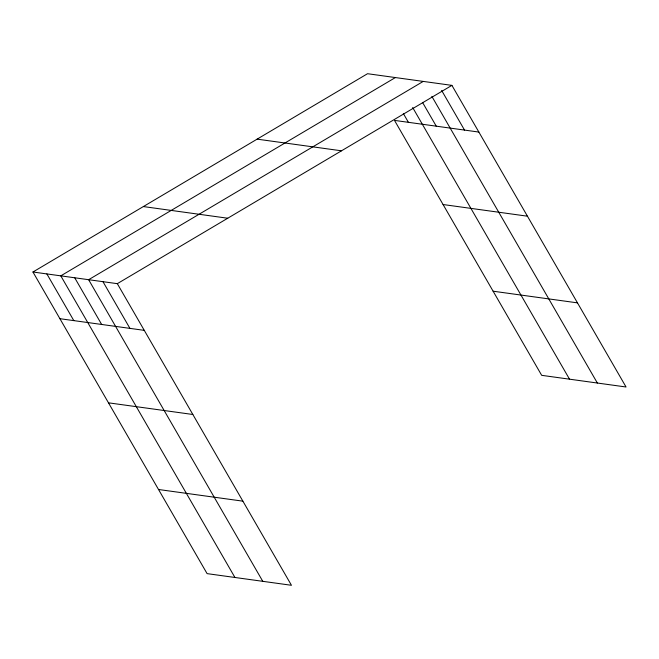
<?xml version="1.0" encoding="UTF-8"?>
<svg xmlns="http://www.w3.org/2000/svg" width="659" height="659" viewBox="0 0 659 659"><rect width="100%" height="100%" fill="white"/><g stroke="black" fill="none" stroke-linecap="round" stroke-linejoin="round"><path stroke-width="0.99" d="M32.95 272.002L117.318 283.667L291.459 585.291L207.091 573.627L32.95 272.002L367.541 73.709L451.909 85.373L626.05 386.998L541.682 375.333L394.502 120.399L478.862 132.064M395.384 77.564L60.793 275.849L234.933 577.473M423.226 81.411L88.635 279.704L262.776 581.32M117.318 283.667L451.909 85.373M257.125 139.148L341.494 150.812M443.07 204.529L527.439 216.193M143.365 206.564L227.734 218.228M493.113 291.204L577.482 302.868M59.903 318.692L144.272 330.357M108.48 402.822L192.84 414.486M158.522 489.497L242.883 501.161M441.637 90.44L464.521 130.078M431.867 96.387L597.367 383.036M422.526 102.392L436.258 126.174M412.674 107.516L569.524 379.18M403.333 113.513L408.415 122.327M102.977 281.681L129.93 328.371M74.714 277.777L101.667 324.467M46.871 273.93L73.824 320.62"/></g></svg>
